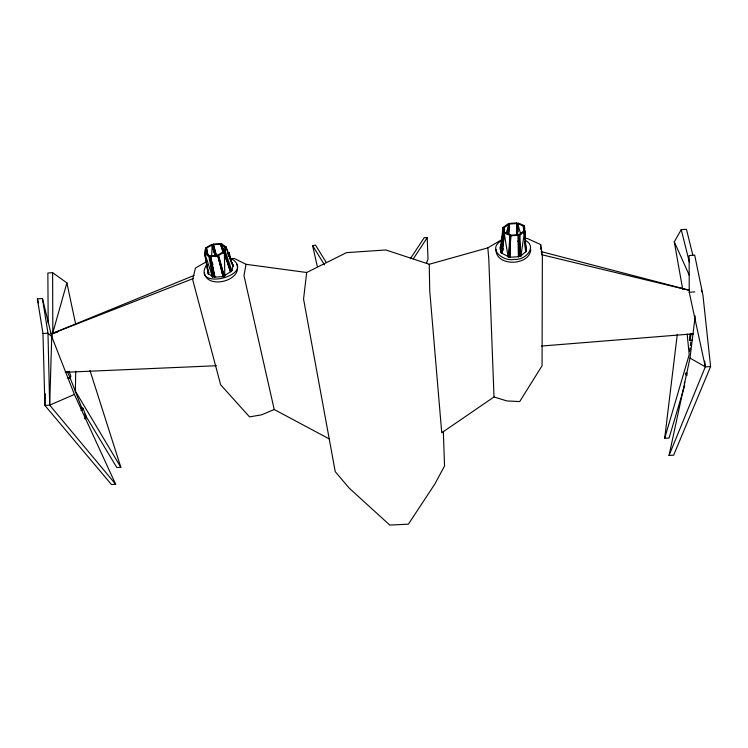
<?xml version="1.0" encoding="UTF-8"?>
<svg xmlns="http://www.w3.org/2000/svg" width="748" height="748" viewBox="0 0 748 748"><rect width="100%" height="100%" fill="white"/><g stroke="black" fill="none" stroke-linecap="round" stroke-linejoin="round"><path stroke-width="1.12" d="M540.664 249.196L540.664 244.549L527.031 238.388L524.75 238.537M517.672 234.769L517.691 223.521L518.383 223.035L524.067 225.569L524.255 229.066M516.728 234.769L516.765 222.923L509.379 223.437L508.546 234.62M516.634 235.171L516.765 222.923M75.726 371.307L75.361 391.101L120.839 467.304L116.81 467.519L84.692 414.111M204.382 272.777C207.009 289.859 243.1 280.762 236.798 264.325M45.254 393.803L44.889 405.425L111.433 484.517L115.678 484.293L74.398 394.439L51.743 336.591L42.44 298.527L37.4 298.863L42.973 333.524L44.889 405.425L49.686 405.145L74.398 394.439M115.678 484.293L49.686 405.145L51.743 336.591L66.89 282.875L52.603 272.674L47.853 273.001L48.199 323.099M507.565 234.264L507.686 230.814M509.725 256.816L510.753 235.19L518.242 234.666L518.523 257.031M509.818 257.611L510.753 235.19M509.397 257.499L510.519 234.844L504.844 232.254L504.133 232.75L502.02 253.479M508.64 256.994L509.818 235.34L510.519 234.844L508.705 256.947M211.086 263.969L211.301 260.584M211.581 256.078L212.301 244.811L211.693 244.428L205.934 247.681L207.318 254.442M502.918 250.664L503.067 248.42M503.376 243.941L504.133 232.75L509.818 235.34M508.705 234.199L509.379 223.437M530.762 249.748C529.406 266.204 495.279 266.681 496.018 249.28M507.986 234.442L508.78 224.25L507.939 223.904L503.357 227.355L502.553 234.087M502.45 251.44L503.722 238.893M503.956 236.611L504.03 227.831L502.955 227.897L500.356 249.364L500.646 252.712M501.085 252.656L503.339 232.114L502.955 227.897M690.011 334.487L689.544 338.76L690.058 340.564L692.162 340.443M503.815 231.085L504.199 227.71L508.78 224.25L506.059 233.984M503.778 230.094L504.03 227.831M500.833 240.183L487.827 247.859L429.24 264.268L385.837 249.963L346.455 252.656L306.68 272.496L303.557 299.097L335.244 471.67L349.381 488.313L389.783 525.077L408.389 524.18L434.887 483.956L444.546 465.967L443.33 431.316M501.085 246.41L501.487 243.053M501.889 239.687L502.282 236.321M684.682 385.613L669.067 438.029L664.692 438.263L677.267 334.393M689.628 351.251L690.049 347.829M690.329 345.548L690.75 342.135M669.039 455.448L705.317 366.857L689.235 292.244L689.132 255.498L694.686 255.133L702.942 295.18L710.6 366.548L673.649 455.205L669.039 455.448L690.002 358.058L695.21 315.946M520.832 256.555L524.554 231.403L523.694 231.048L519.112 234.563L519.439 256.096M501.169 246.447L501.525 244.241M503.843 229.907L504.199 227.71L503.357 227.355M690.058 340.564L691.143 333.963M230.814 258.696L234.236 258.462L246.064 264.315L243.96 275.61L274.226 409.511L329.232 438.908M233.17 264.951L232.123 270.514L230.898 270.598M231.964 270.86L225.204 251.347L226.046 247.139L225.008 247.214L224.176 251.421L230.758 270.954M223.185 275.76L223.016 276.582L214.536 277.153L214.713 276.33M228.542 256.143L229.253 252.721L227.289 252.852M207.663 272.319L208.14 270.093M207.925 272.637L204.513 252.899L205.448 248.682L206.476 248.607L207.888 255.461M206.476 248.607L205.55 252.815L204.513 252.899M223.054 276.9L217.696 255.377L210.543 255.872L214.713 277.461M223.185 252.796L220.333 243.605L213.264 244.091L216.471 256.555M664.692 438.263L689.207 354.664L687.16 334.047M68.068 378.114L70.256 377.983L70.864 376.188L69.04 371.223M426.454 263.446L428.006 259.042L427.22 237.658L424.256 237.593L410.353 258.714M682.718 289.382L674.275 241.819L681.232 229.655L686.449 229.299L692.798 254.993M413.364 258.789L427.22 237.658M206.691 264.465C190.207 292.066 258.714 275.03 230.889 258.312M525.835 251.627L520.458 256.227L519.439 255.751M509.285 256.012L508.453 256.667L501.712 253.17L502.534 252.534M520.449 256.564L519.972 234.919L524.554 231.403L525.722 251.964M523.647 231.609L523.376 226.055L524.067 225.569L524.124 228.982M540.664 244.549L542.356 256.087L542.066 365.772L519.692 401.573L506.864 400.928L494.017 396.964L441.741 432.765L429.735 290.879L429.24 264.268M211.142 265.362L213.105 264.156M213.741 276.33L212.703 276.938L208.019 273.114L209.047 272.515M230.319 271.328L224.363 252.076L223.736 251.693L217.958 255.003L218.584 255.395L224.363 252.076L230.973 271.795M207.196 261.304L195.443 268.036L192.647 279.584L220.651 384.79L249.552 416.879L261.548 414.85L274.226 409.511M207.467 254.255L205.934 247.681L206.551 248.074L212.301 244.811L215.555 256.686M501.684 240.585C486.602 248.719 503.32 262.043 514.409 259.322C524.619 260.856 537.999 247.055 525.376 240.379M208.842 256.34L212.909 277.256L209.711 255.872L205.691 253.03L204.821 253.497L208.842 256.34L209.711 255.872L213.928 276.657M225.718 246.653L224.868 247.111L220.819 244.325L221.67 243.867L225.718 246.653L232.572 264.708M50.546 333.43L52.828 333.29L194.022 275.451M52.603 272.674L52.828 333.29L193.264 278.527M52.828 333.29L57.344 332.327M317.32 266.522L312.599 245.587L315.516 245.11L326.268 262.473M65.712 372.261L216.359 365.735M541.543 346.044L693.134 333.842M224.176 251.421L225.204 251.347M213.124 244.699L220.202 244.203M509.453 224.035L516.84 223.521M210.394 256.489L217.565 255.994M510.828 235.807L518.317 235.293M526.181 251.113L524.47 226.522L523.394 226.597L524.049 234.208M503.339 232.114L504.414 232.048M523.871 230.805L524.956 230.739M42.973 333.524L47.975 333.206L51.743 336.591M689.235 292.244L694.742 291.898M502.039 252.254L500.767 252.328L500.281 246.765L500.356 249.364M65.216 372.046L68.377 371.85M690.002 358.058L705.317 366.857L710.6 366.548M690.067 334.029L692.966 334.113M246.064 264.315L306.68 272.496M541.748 254.722L688.955 290.261M688.992 290.121L541.29 251.627L541.599 253.694M519.972 234.919L519.112 234.563L520.365 256.536M518.009 231.6L517.691 223.521L523.376 226.055M500.739 246.055L501.74 246.522M517.607 241.174L519.533 242.137M230.384 270.944L231.123 271.468L224.241 275.797L223.502 275.273M231.216 263.072L232.796 264.315M227.046 261.192L228.626 262.426M312.599 245.587L324.482 264.886M224.839 252.356L220.819 244.325L223.848 252.936M67.395 371.915L70.256 377.983M674.275 241.819L689.347 275.386M227.56 253.338L228.897 256.452M229.795 258.528L232.488 264.755M83.15 408.567L86.413 416.973M69.704 376.88L82.14 408.773M226.046 247.139L233.348 266.4M224.606 255.087L226.504 260.472M220.333 243.605L223.325 252.104M223.736 251.693L230.253 271.29M212.628 277.293L204.821 253.497L208.458 274.525L207.168 264.334M89.994 370.512L120.839 467.304M221.67 243.867L223.989 251.58M224.194 276.106L217.958 255.003L223.82 276.704M213.264 244.091L216.63 255.835M517.691 223.521L520.739 234.274M218.584 255.395L224.25 276.143M211.693 244.428L213.722 251.936M217.696 255.377L223.222 276.096M37.4 298.863L38.531 303.333M681.232 229.655L689.338 262.034M701.344 289.616L701.895 291.851M212.301 244.811L215.013 255.938M229.253 252.721L230.506 258.088M66.89 282.875L75.557 323.706M210.768 256.966L214.882 276.657M206.551 248.074L208.196 256.012M504.133 232.75L508.144 257.069M42.44 298.527L47.975 333.206L49.686 405.145M518.411 255.881L518.504 256.704L509.65 257.293L509.556 256.48M525.648 245.194L526.293 250.758M525.807 248.916L526.059 251.141M704.7 361.097L705.317 366.857M524.666 241.492L525.638 251.926M487.827 247.859L488.799 259.145L494.017 396.964M524.47 226.522L524.6 228.766M524.722 231.001L525.227 239.968M524.694 237.219L524.816 239.547M224.363 252.076L224.802 276.04M518.242 234.666L518.429 256.227M692.237 340.256A1.085 0.673 4.9 0 1 690.946 340.013M687.122 375.318A2.113 1.356 5.5 0 1 685.42 373.991A2.113 1.356 5.5 0 1 686.832 372.691M686.935 374.542A1.057 0.673 5.5 0 1 687.085 373.383M684.672 383.724A2.094 1.356 5.7 0 1 684.831 382.078M80.943 407.941A2.01 1.244 -19.2 0 1 83.168 408.726A2.01 1.244 -19.2 0 1 80.999 410.474M85.655 416.281A2.001 1.244 -19.4 0 1 86.385 417.487A2.001 1.244 -19.4 0 1 84.795 418.768M229.58 266.148A9.378 5.33 -12.2 0 1 229.505 267.578M223.596 272.618A9.378 5.33 -12.2 0 1 222.025 273.085M214.442 273.001A9.378 5.33 -12.2 0 1 212.806 272.188M211.291 268.345A9.378 5.33 -12.2 0 1 212.021 266.896M227.916 263.773A9.378 5.33 -12.2 0 1 229.038 264.857M81.177 408.53A1.01 0.617 -19.2 0 1 82.187 408.932A1.01 0.617 -19.2 0 1 81.252 409.792M85.356 417.683A1 0.617 -19.4 0 1 84.786 418.123M69.629 377.385A1.038 0.617 -18.7 0 1 67.788 377.656"/></g></svg>
